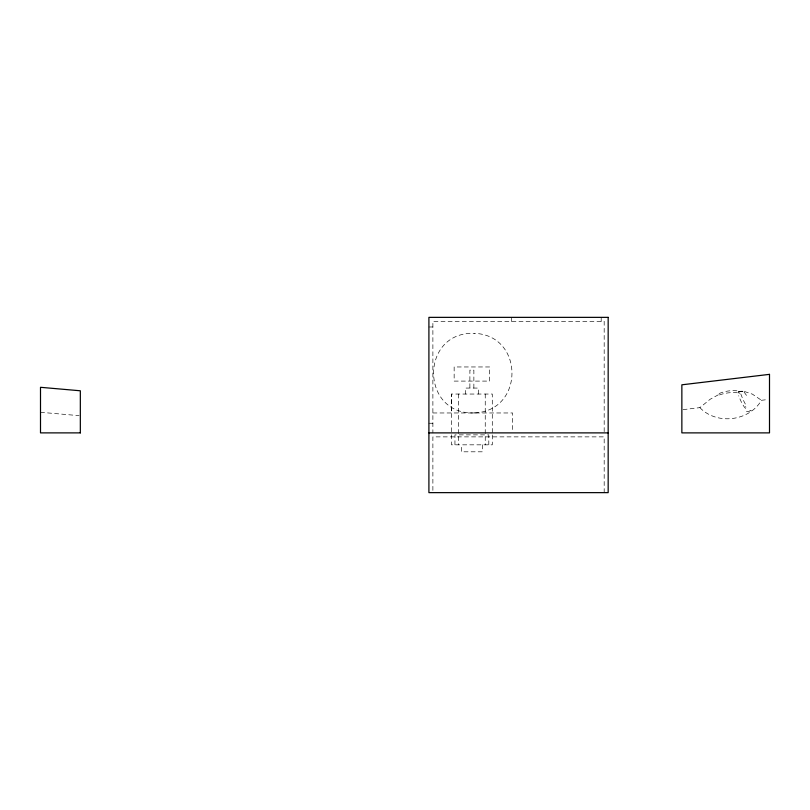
<?xml version="1.0" encoding="UTF-8"?>
<svg xmlns="http://www.w3.org/2000/svg" width="810" height="810" viewBox="0 0 810 810"><rect width="100%" height="100%" fill="white"/><g stroke="black" fill="none" stroke-linecap="round" stroke-linejoin="round"><path stroke-width="0.61" stroke-dasharray="4.05 3.04" d="M451.464 410.974L451.464 394.045L492.288 394.045L492.288 433.684M683.063 409.647L699.87 407.643L710.107 399.3L719.644 394.085M699.88 407.632C716.739 425.331 749.24 421.311 761.471 400.292L767.202 399.603M738.821 391.635L739.206 393.771M474.67 412.918C524.384 410.761 524.384 335.502 474.67 333.345M474.67 412.918C419.924 415.176 419.924 331.087 474.67 333.345M428.905 326.987L432.884 326.987M432.884 412.968L512.558 412.968L512.558 431.639M428.905 423.255L432.884 423.255M751.488 410.893L750.019 410.559M40.5 412.28L79.086 415.651M744.451 391.513L752.328 394.116L761.451 400.272M745.939 407.187L745.443 406.529M738.71 392.415L738.528 391.898M604.179 431.629L604.179 321.347L432.884 321.347L432.884 432.884M604.179 492.642L604.179 436.873L432.884 436.873L432.884 491.397M601.192 317.358L601.192 321.347M511.566 317.358L511.566 321.347M492.288 434.929L492.288 444.832L451.464 444.832L451.464 394.045M488.805 444.832L488.805 434.879L454.947 434.879L454.947 444.832M485.241 394.045L485.241 444.832M482.335 444.832L482.335 451.808L461.416 451.808L461.416 444.832M478.345 394.045L478.345 388.071L465.406 388.071L465.406 394.045M473.87 388.071L473.87 370.14L469.891 370.14L469.881 388.071M458.511 394.045L458.511 444.832M738.791 391.503A10.955 6.49 -6.8 0 1 744.512 391.422M738.892 391.868A10.955 6.105 -6 0 1 744.289 391.777M719.452 394.936A23.075 12.373 -4.8 0 1 737.829 392.809M719.108 393.559A22.953 14.266 -6.8 0 1 738.821 391.078M745.332 404.038A35.812 8.383 76.8 0 1 739.864 391.341M750.07 410.781A36.561 10.591 79.6 0 1 746.445 411.237M746.506 395.381A36.561 6.986 60.1 0 1 743.995 391.898M745.524 408.453A35.812 10.429 79.8 0 1 738.669 395.736M489.604 366.96L454.147 366.96L454.147 381.095L489.604 381.095L489.604 366.96"/><path stroke-width="1.21" d="M428.905 432.884L608.168 432.884M769.5 374.352L681.858 384.811L681.858 432.884L769.5 432.884L769.5 374.352M608.168 317.358L428.905 317.358L428.905 492.642L608.168 492.642L608.168 317.358M80.332 432.884L40.5 432.884L40.5 387.301L80.332 390.784L80.332 432.884"/></g></svg>
